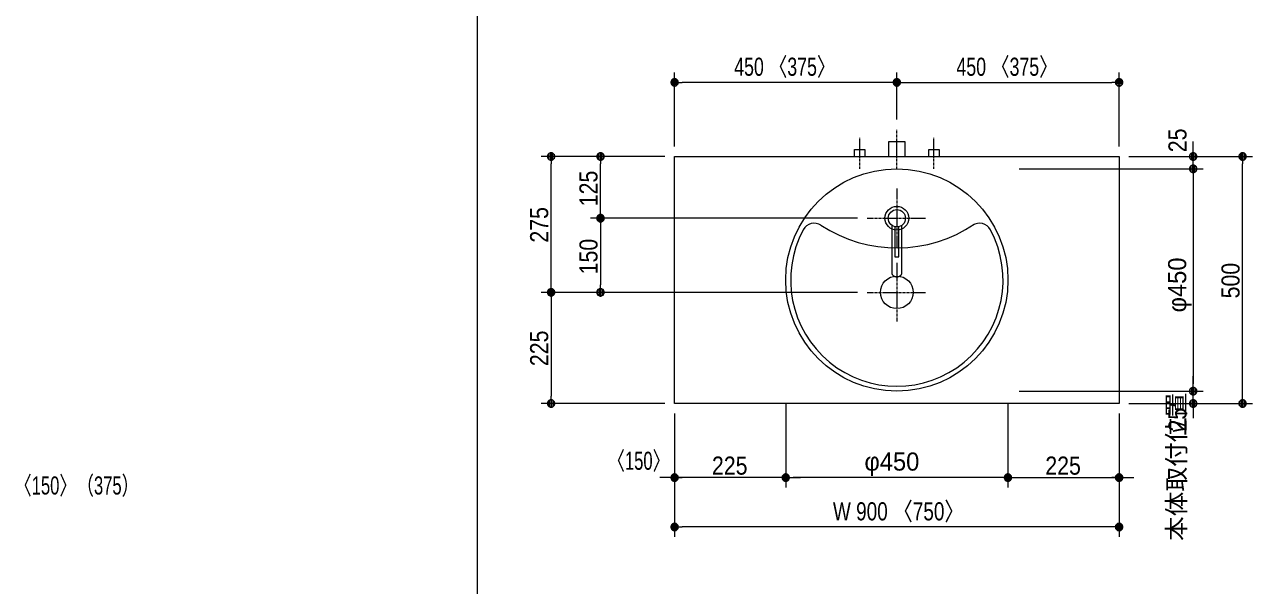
# Model space of a CAD drawing. Units: millimetres, scale not verified. Extents: x -6062 to 6062, y -3045 to 3045.
# Drawn here: x -3934 to -1448, y -738 to 397 of the extents above; entities that cross this region are included whole.
import ezdxf
from ezdxf.enums import TextEntityAlignment as Align

# ---------------------------------------------------------------- set-up
doc = ezdxf.new("R2010")
doc.units = ezdxf.units.MM
doc.header["$LTSCALE"] = 20
doc.linetypes.add('CHAIN1', pattern=[8, 5, -1, 1, -1])
for name, color, linetype, lineweight in [('0-0_1図面枠', 7, 'Continuous', 9), ('0-2_5ボウル・キャビネット', 7, 'Continuous', 9), ('0-3_2寸法-2', 7, 'Continuous', 9), ('0-4_0', 7, 'Continuous', 9), ('0-5_2寸法-1', 7, 'Continuous', 9), ('0-7_4給排水', 7, 'Continuous', 9)]:
    doc.layers.add(name, color=color, linetype=linetype, lineweight=lineweight)
doc.styles.add('ＭＳ Ｐゴシック', font='')
doc.styles.get('ＭＳ Ｐゴシック').set_extended_font_data('MS PGothic')

# ---------------------------------------------------------------- blocks, each defined once
blk = doc.blocks.new('_Dot')
at = {"layer": '0-4_0'}
for p, q in [((-10, 0), (-20, 0)), ((9.78, 2), (-9.78, 2)), ((7.99, 6), (-7.99, 6)), ((9.16, -3.98), (-9.16, -3.98)), ((6, -7.98), (-6, -7.98))]:
    blk.add_line(p, q, dxfattribs=at)
for points in [[(10, 0), (9.92, 1.25), (9.69, 2.49), (9.3, 3.68), (8.76, 4.82), (8.09, 5.88), (7.29, 6.85), (6.37, 7.71), (5.36, 8.44), (4.26, 9.05), (3.09, 9.51), (1.87, 9.82), (0.63, 9.98), (-0.63, 9.98), (-1.87, 9.82), (-3.09, 9.51), (-4.26, 9.05), (-5.36, 8.44), (-6.37, 7.71), (-7.29, 6.85), (-8.09, 5.88), (-8.76, 4.82), (-9.3, 3.68), (-9.69, 2.49), (-9.92, 1.25), (-10, 0), (0, 0)], [(-10, 0), (-9.92, -1.25), (-9.69, -2.49), (-9.3, -3.68), (-8.76, -4.82), (-8.09, -5.88), (-7.29, -6.85), (-6.37, -7.71), (-5.36, -8.44), (-4.26, -9.05), (-3.09, -9.51), (-1.87, -9.82), (-0.63, -9.98), (0.63, -9.98), (1.87, -9.82), (3.09, -9.51), (4.26, -9.05), (5.36, -8.44), (6.37, -7.71), (7.29, -6.85), (8.09, -5.88), (8.76, -4.82), (9.3, -3.68), (9.69, -2.49), (9.92, -1.25), (10, 0), (0, 0)]]:
    blk.add_lwpolyline(points, close=True, dxfattribs=at)
blk = doc.blocks.new('グループ-7')
at = {"layer": '0-7_4給排水', "linetype": 'CHAIN1'}
blk.add_line((-7600, 2100), (-7600, 3700), dxfattribs=at)
at = {"layer": '0-7_4給排水'}
blk.add_lwpolyline([(-7920, 2600), (-7920, 3200), (-7280, 3200), (-7280, 2600)], dxfattribs=at)
blk = doc.blocks.new('グループ-13')
at = {"layer": '0-2_5ボウル・キャビネット', "linetype": 'CHAIN1'}
for p, q in [((-7600, -1700), (-7600, -4100)), ((-8800, -2900), (-6400, -2900))]:
    blk.add_line(p, q, dxfattribs=at)
at = {"layer": '0-2_5ボウル・キャビネット'}
for centre, radius in [((-7600, -2400), 4500), ((-7600, -2900), 660)]:
    blk.add_circle(centre, radius, dxfattribs=at)
for centre, radius, start, end in [((-7600, -2400), 4300, 151.72629, 28.27371), ((-10946.6, -600), 500, 56.72696, 151.72629), ((-7600, 4500), 5600, 236.72696, 304.07792), ((-4253.4, -600), 500, 28.27371, 123.27304)]:
    blk.add_arc(centre, radius, start, end, dxfattribs=at)
blk = doc.blocks.new('グループ-18')
at = {"layer": '0-7_4給排水', "linetype": 'CHAIN1'}
for p, q in [((-7600, 1300), (-7600, -1100)), ((-8800, 100), (-6400, 100))]:
    blk.add_line(p, q, dxfattribs=at)
at = {"layer": '0-7_4給排水'}
for points in [[(-7800, -187.2), (-7800, -2117.1), (-7799.2, -2130.8), (-7796.7, -2145), (-7792.3, -2159.2), (-7786, -2173.5), (-7777.7, -2187.4), (-7767.4, -2200.9), (-7755.3, -2213.6), (-7741.4, -2225.4), (-7726.1, -2236), (-7709.4, -2245.3), (-7691.9, -2253.2), (-7673.6, -2259.5), (-7655, -2264.4), (-7636.4, -2267.7), (-7618, -2269.7), (-7600, -2270.3), (-7582, -2269.7), (-7563.6, -2267.7), (-7545, -2264.4), (-7526.4, -2259.5), (-7508.1, -2253.2), (-7490.6, -2245.3), (-7473.9, -2236), (-7458.6, -2225.4), (-7444.7, -2213.6), (-7432.6, -2200.9), (-7422.3, -2187.4), (-7414, -2173.5), (-7407.7, -2159.2), (-7403.3, -2145), (-7400.8, -2130.8), (-7400, -2117.1), (-7400, -187.2)], [(-7680, -240.7), (-7680, -1460), (-7520, -1460), (-7520, -240.7)]]:
    blk.add_lwpolyline(points, dxfattribs=at)
for radius in [480, 350]:
    blk.add_circle((-7600, 100), radius, dxfattribs=at)
blk = doc.blocks.new('止水栓_平面_W75')
at = {"layer": '0-7_4給排水', "linetype": 'CHAIN1'}
for p, q in [((-1500, -500), (-1500, 780)), ((1500, -500), (1500, 780))]:
    blk.add_line(p, q, dxfattribs=at)
at = {"layer": '0-7_4給排水'}
for points in [[(-1710, 0), (-1710, 280), (-1290, 280), (-1290, 0)], [(1290, 0), (1290, 280), (1710, 280), (1710, 0)]]:
    blk.add_lwpolyline(points, dxfattribs=at)

msp = doc.modelspace()

# ---------------------------------------------------------------- linework, layer by layer
at = {"layer": '0-0_1図面枠'}
msp.add_line((-3017.5, 1750), (-3017.5, -2420), dxfattribs=at)
at = {"layer": '0-2_5ボウル・キャビネット'}
msp.add_lwpolyline([(-2617.5, 130), (-1717.5, 130), (-1717.5, -370), (-2617.5, -370)], close=True, dxfattribs=at)
at = {"layer": '0-3_2寸法-2'}
for p, q in [((-1567.5, 145.01), (-1567.5, 160.01)), ((-1697.5, 130), (-1547.5, 130)), ((-1567.5, 105), (-1567.5, 130)), ((-1697.5, 105), (-1547.5, 105)), ((-1567.5, 89.99), (-1567.5, 74.99)), ((-1567.5, -329.99), (-1567.5, -314.99)), ((-1697.5, -345), (-1547.5, -345)), ((-1567.5, -370), (-1567.5, -345)), ((-1697.5, -370), (-1547.5, -370)), ((-2617.5, -390), (-2617.5, -540)), ((-2392.5, -390), (-2392.5, -540)), ((-1942.5, -390), (-1942.5, -540)), ((-1717.5, -390), (-1717.5, -540)), ((-1567.5, -385.01), (-1567.5, -400.01)), ((-2632.51, -520), (-2647.51, -520)), ((-2392.5, -520), (-2617.5, -520)), ((-2377.49, -520), (-2362.49, -520)), ((-1957.51, -520), (-1972.51, -520)), ((-1942.5, -520), (-1717.5, -520)), ((-1702.49, -520), (-1687.49, -520))]:
    msp.add_line(p, q, dxfattribs=at)
at = {"layer": '0-5_2寸法-1'}
for p, q in [((-2617.5, 150), (-2617.5, 300)), ((-2167.5, 205), (-2167.5, 300)), ((-2167.5, 205), (-2167.5, 300)), ((-1717.5, 150), (-1717.5, 300)), ((-2182.51, 280), (-2602.49, 280)), ((-2152.49, 280), (-1732.51, 280)), ((-2787.5, 130), (-2887.5, 130)), ((-2637.5, 130), (-2787.5, 130)), ((-1547.5, 130), (-1447.5, 130)), ((-2867.5, -129.99), (-2867.5, 114.99)), ((-2767.5, 20.01), (-2767.5, 114.99)), ((-1920, 105), (-1547.5, 105)), ((-1467.5, -354.99), (-1467.5, 114.99)), ((-1567.5, 89.99), (-1567.5, -329.99)), ((-2247.5, 5), (-2787.5, 5)), ((-2247.5, 5), (-2787.5, 5)), ((-2767.5, -10.01), (-2767.5, -129.99)), ((-2787.5, -145), (-2887.5, -145)), ((-2787.5, -145), (-2887.5, -145)), ((-2247.5, -145), (-2787.5, -145)), ((-2867.5, -160.01), (-2867.5, -354.99)), ((-1920, -345), (-1547.5, -345)), ((-2637.5, -370), (-2887.5, -370)), ((-2392.5, -370), (-2392.5, -540)), ((-1942.5, -370), (-1942.5, -540)), ((-1547.5, -370), (-1447.5, -370)), ((-2617.5, -390), (-2617.5, -540)), ((-2392.5, -390), (-2392.5, -540)), ((-1942.5, -390), (-1942.5, -540)), ((-1717.5, -390), (-1717.5, -540)), ((-2407.51, -520), (-2602.49, -520)), ((-1957.51, -520), (-2377.49, -520)), ((-1927.49, -520), (-1732.51, -520)), ((-2617.5, -540), (-2617.5, -640)), ((-1717.5, -540), (-1717.5, -640)), ((-1732.51, -620), (-2602.49, -620))]:
    msp.add_line(p, q, dxfattribs=at)

# ---------------------------------------------------------------- block references
at = {"layer": '0-2_5ボウル・キャビネット', "xscale": 0.05, "yscale": 0.05}
msp.add_blockref('グループ-13', (-1787.5, 0), dxfattribs=at)
at = {"layer": '0-3_2寸法-2', "xscale": 0.7503418, "yscale": 0.7503418}
for p, rotation in [((-1567.5, 130), 270), ((-1567.5, 105), 90), ((-1567.5, -345), 270), ((-1567.5, -370), 90), ((-2392.5, -520), 180), ((-1717.5, -520), 180)]:
    msp.add_blockref('_Dot', p, dxfattribs=dict(at, rotation=rotation))
for p in [(-2617.5, -520), (-1942.5, -520)]:
    msp.add_blockref('_Dot', p, dxfattribs=at)
at = {"layer": '0-5_2寸法-1', "xscale": 0.7503418, "yscale": 0.7503418}
for p, rotation in [((-2617.5, 280), 180), ((-2167.5, 280), 180), ((-2867.5, 130), 90), ((-2767.5, 130), 90), ((-1467.5, 130), 90), ((-1567.5, 105), 90), ((-2767.5, 5), 270), ((-2767.5, 5), 90), ((-2867.5, -145), 270), ((-2867.5, -145), 90), ((-2767.5, -145), 270), ((-1567.5, -345), 270), ((-2867.5, -370), 270), ((-1467.5, -370), 270), ((-2617.5, -520), 180), ((-2392.5, -520), 180), ((-1942.5, -520), 180), ((-2617.5, -620), 180)]:
    msp.add_blockref('_Dot', p, dxfattribs=dict(at, rotation=rotation))
for p in [(-2167.5, 280), (-1717.5, 280), (-2392.5, -520), (-1942.5, -520), (-1717.5, -520), (-1717.5, -620)]:
    msp.add_blockref('_Dot', p, dxfattribs=at)
at = {"layer": '0-7_4給排水', "xscale": 0.05, "yscale": 0.05}
for name, p in [('グループ-7', (-1787.5, 0)), ('止水栓_平面_W75', (-2167.5, 130)), ('グループ-18', (-1787.5, 0))]:
    msp.add_blockref(name, p, dxfattribs=at)

# ---------------------------------------------------------------- texts
at = {"layer": '0-3_2寸法-2', "style": 'ＭＳ Ｐゴシック', "width": 0.9}
for p in [(-1569.98, 138.63), (-1569.98, -426.71)]:
    msp.add_text('25', height=36.66, rotation=90, dxfattribs=at).set_placement(p, align=Align.BOTTOM_LEFT)
at = {"layer": '0-3_2寸法-2', "style": 'ＭＳ Ｐゴシック'}
msp.add_text('本体取付位置', height=36.66, rotation=90, dxfattribs=at).set_placement((-1572.19, -648.35), align=Align.BOTTOM_LEFT)
at = {"layer": '0-3_2寸法-2', "style": 'ＭＳ Ｐゴシック', "width": 0.7}
for s, p in [('〈150〉', (-2753.1, -515.31)), ('〈150〉（375）', (-3954.27, -565.31))]:
    msp.add_text(s, height=36.69, dxfattribs=at).set_placement(p, align=Align.BOTTOM_LEFT)
at = {"layer": '0-5_2寸法-1', "style": 'ＭＳ Ｐゴシック'}
for s, height, width, p in [('450 〈375〉', 36.66, 0.75, (-2496.82, 282.35)), ('450 〈375〉', 36.66, 0.75, (-2046.82, 282.35)), ('225', 36.66, 0.9, (-2541.89, -525.06)), ('225', 36.66, 0.9, (-1866.89, -525.06)), ('W 900 〈750〉', 36.69, 0.8, (-2296.89, -617.65))]:
    msp.add_text(s, height=height, dxfattribs=dict(at, width=width)).set_placement(p, align=Align.BOTTOM_LEFT)
at = {"layer": '0-5_2寸法-1', "style": 'ＭＳ Ｐゴシック', "width": 0.9}
for s, p in [('125', (-2762.54, 29.28)), ('275', (-2862.44, -44.39)), ('150', (-2762.54, -108.61)), ('500', (-1462.54, -157.28)), ('225', (-2862.44, -294.39))]:
    msp.add_text(s, height=36.66, rotation=90, dxfattribs=at).set_placement(p, align=Align.BOTTOM_LEFT)
at = {"layer": '0-5_2寸法-1', "style": 'ＭＳ Ｐゴシック'}
msp.add_text('φ450', height=36.66, rotation=90, dxfattribs=at).set_placement((-1570.62, -185.61), align=Align.BOTTOM_LEFT)
msp.add_text('φ450', height=36.66, dxfattribs=at).set_placement((-2233.11, -516.88), align=Align.BOTTOM_LEFT)

doc.saveas('drawing.dxf')
